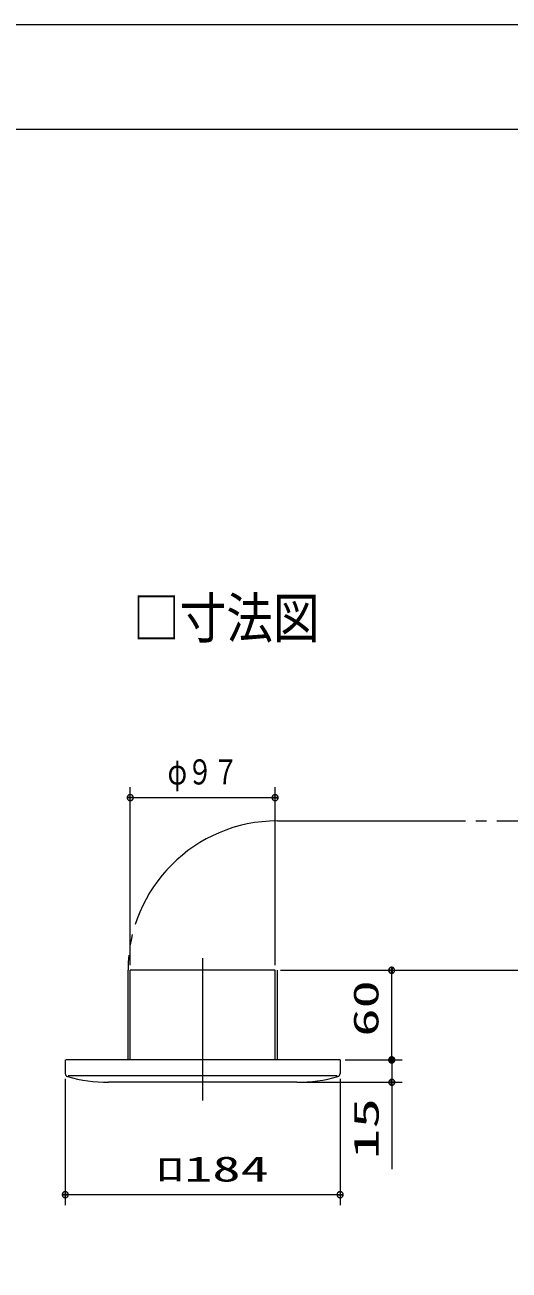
# Model space of a CAD drawing. Units: millimetres on the paper. Extents: x -305 to 305, y -152 to 152.
# Drawn here: x -124.6 to -78.3, y 29.4 to 148.5 of the extents above; entities that cross this region are included whole.
import ezdxf
from ezdxf.enums import TextEntityAlignment as Align

# ---------------------------------------------------------------- set-up
doc = ezdxf.new("R2010")
doc.units = ezdxf.units.MM
doc.linetypes.add('LONG_CHAIN', pattern=[21, 18, -1, 1, -1])
for name, color, linetype, lineweight in [('0-0_PV', 7, 'Continuous', 9), ('0-1_S3', 7, 'Continuous', 9), ('0-2_0', 7, 'Continuous', 9), ('0-4_図面枠', 3, 'Continuous', 9), ('0-5_DEFPOINTS', 7, 'Continuous', 9)]:
    doc.layers.add(name, color=color, linetype=linetype, lineweight=lineweight)
doc.styles.add('ＭＳ ゴシック', font='')
doc.styles.get('ＭＳ ゴシック').set_extended_font_data('MS Gothic')

# ---------------------------------------------------------------- blocks, each defined once
blk = doc.blocks.new('_DOTSMALL')
at = {"layer": '0-2_0'}
for p, q in [((0.0746, 0.1), (-0.0746, 0.1)), ((0.1223, -0.0248), (-0.1223, -0.0248))]:
    blk.add_line(p, q, dxfattribs=at)
for points in [[(0.125, 0), (0.124, 0.0157), (0.1211, 0.0311), (0.1162, 0.046), (0.1095, 0.0602), (0.1011, 0.0735), (0.0911, 0.0856), (0.0797, 0.0963), (0.067, 0.1055), (0.0532, 0.1131), (0.0386, 0.1189), (0.0234, 0.1228), (0.0078, 0.1248), (-0.0078, 0.1248), (-0.0234, 0.1228), (-0.0386, 0.1189), (-0.0532, 0.1131), (-0.067, 0.1055), (-0.0797, 0.0963), (-0.0911, 0.0856), (-0.1011, 0.0735), (-0.1095, 0.0602), (-0.1162, 0.046), (-0.1211, 0.0311), (-0.124, 0.0157), (-0.125, 0), (0, 0)], [(-0.125, 0), (-0.124, -0.0157), (-0.1211, -0.0311), (-0.1162, -0.046), (-0.1095, -0.0602), (-0.1011, -0.0735), (-0.0911, -0.0856), (-0.0797, -0.0963), (-0.067, -0.1055), (-0.0532, -0.1131), (-0.0386, -0.1189), (-0.0234, -0.1228), (-0.0078, -0.1248), (0.0078, -0.1248), (0.0234, -0.1228), (0.0386, -0.1189), (0.0532, -0.1131), (0.067, -0.1055), (0.0797, -0.0963), (0.0911, -0.0856), (0.1011, -0.0735), (0.1095, -0.0602), (0.1162, -0.046), (0.1211, -0.0311), (0.124, -0.0157), (0.125, 0), (0, 0)]]:
    blk.add_lwpolyline(points, close=True, dxfattribs=at)

msp = doc.modelspace()

# ---------------------------------------------------------------- linework, layer by layer
at = {"layer": '0-1_S3'}
for p, q in [((-114.52, 58.57), (-114.52, 75.584)), ((-100.662, 58.57), (-100.662, 75.584)), ((-114.52, 74.584), (-100.662, 74.584)), ((-100.662, 58.07), (-114.52, 58.07)), ((-114.52, 49.498), (-114.52, 58.07)), ((-100.662, 49.498), (-100.662, 58.07)), ((-100.162, 58.07), (-88.517, 58.07)), ((-89.517, 58.07), (-89.517, 49.498)), ((-89.494, 49.676), (-89.494, 51.996)), ((-120.734, 49.498), (-120.734, 48.184)), ((-94.448, 49.498), (-120.691, 49.498)), ((-94.448, 49.498), (-94.448, 48.184)), ((-93.948, 49.498), (-88.494, 49.498)), ((-89.494, 49.498), (-89.494, 47.356)), ((-120.734, 47.684), (-120.734, 35.604)), ((-94.734, 47.97), (-120.448, 47.97)), ((-94.448, 47.684), (-94.448, 35.604)), ((-98.592, 47.356), (-116.59, 47.356)), ((-98.092, 47.356), (-88.494, 47.356)), ((-89.494, 47.356), (-89.494, 39.036)), ((-94.448, 36.604), (-120.734, 36.604))]:
    msp.add_line(p, q, dxfattribs=at)
at = {"layer": '0-1_S3', "linetype": 'LONG_CHAIN'}
for p, q in [((-100.448, 72.356), (-75.795, 72.356)), ((-107.591, 45.609), (-107.591, 59.218)), ((-114.734, 49.498), (-114.734, 58.07)), ((-100.448, 49.498), (-100.448, 58.07)), ((-88.564, 58.07), (-75.795, 58.07))]:
    msp.add_line(p, q, dxfattribs=at)
msp.add_arc((-100.448, 58.07), 14.286, 90, 180, dxfattribs=at)
at = {"layer": '0-1_S3'}
for centre, radius, start, end in [((-120.448, 48.184), 0.286, 180, 254.00237), ((-116.59, 61.641), 14.286, 254.00222, 270), ((-98.592, 61.641), 14.286, 270, 285.99775), ((-94.734, 48.184), 0.286, 285.99763, 0)]:
    msp.add_arc(centre, radius, start, end, dxfattribs=at)
at = {"layer": '0-4_図面枠'}
msp.add_lwpolyline([(-291.017, -138.498), (108.983, -138.498), (108.983, 138.502), (-291.017, 138.502)], close=True, dxfattribs=at)
at = {"layer": '0-5_DEFPOINTS'}
msp.add_line((118.983, 148.502), (-301.017, 148.502), dxfattribs=at)

# ---------------------------------------------------------------- block references
at = {"layer": '0-1_S3', "xscale": 2.32, "yscale": 2.32}
for p, rotation in [((-114.52, 74.584), 180), ((-89.517, 58.07), 90), ((-89.517, 49.498), 270), ((-89.494, 49.498), 90), ((-89.494, 47.356), 270), ((-120.734, 36.604), 180)]:
    msp.add_blockref('_DOTSMALL', p, dxfattribs=dict(at, rotation=rotation))
for p in [(-100.662, 74.584), (-94.448, 36.604)]:
    msp.add_blockref('_DOTSMALL', p, dxfattribs=at)

# ---------------------------------------------------------------- texts
at = {"layer": '0-0_PV', "style": 'ＭＳ ゴシック', "width": 0.85}
msp.add_text('□寸法図', height=3.848, dxfattribs=at).set_placement((-114.25, 88.683), align=Align.BOTTOM_LEFT)
at = {"layer": '0-1_S3', "style": 'ＭＳ ゴシック'}
for s, width, p in [('φ９７', 0.75, (-110.95, 75.122)), ('ﾛ184', 1.65, (-112.068, 37.142))]:
    msp.add_text(s, height=2.405, dxfattribs=dict(at, width=width)).set_placement(p, align=Align.BOTTOM_LEFT)
for s, width, p in [('60', 1.65, (-90.054, 51.722)), ('15', 1.8, (-90.032, 39.98))]:
    msp.add_text(s, height=2.405, rotation=90, dxfattribs=dict(at, width=width)).set_placement(p, align=Align.BOTTOM_LEFT)

doc.saveas('drawing.dxf')
